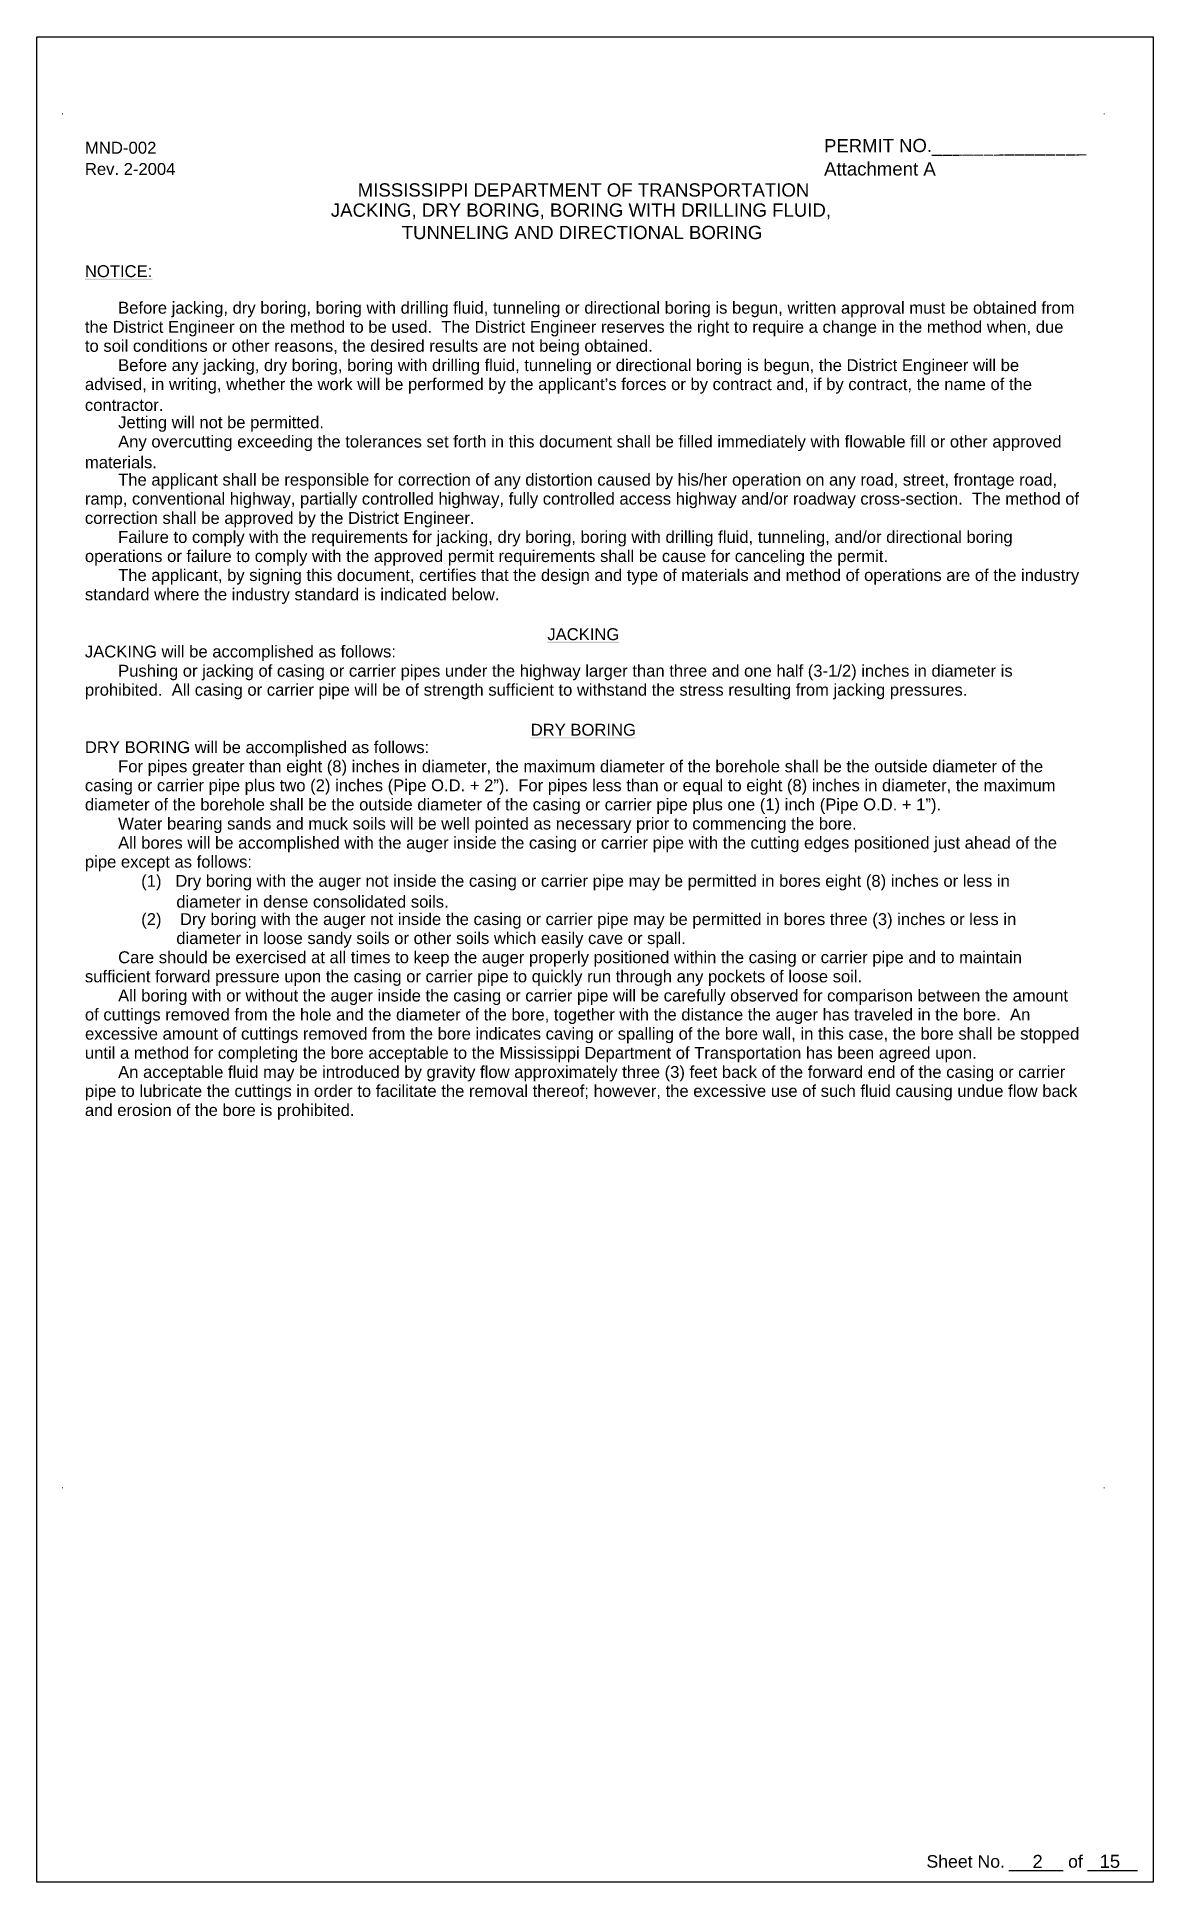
# Paper-space layout 'BORE 1' of a CAD drawing. Header units: feet. Extents: x 0 to 8.4, y 0.1 to 13.9.
import ezdxf
from ezdxf.enums import TextEntityAlignment as Align

# ---------------------------------------------------------------- set-up
doc = ezdxf.new("R2010")
doc.units = ezdxf.units.FT
doc.header["$MEASUREMENT"] = 0
for name, color, linetype, true_color in [('LAYOUT TEXT', 7, 'Continuous', 0x000000), ('LINE', 7, 'Continuous', 0x000000), ('PDF_Solid Fills', 7, 'Continuous', 0x000000)]:
    doc.layers.add(name, color=color, linetype=linetype, true_color=true_color)
doc.layers.add('Level 63', color=7, linetype='Continuous', lineweight=0, true_color=0x000000)
doc.styles.add('PDF Arial', font='arial.ttf')
doc.styles.add('PDF Arial-BoldMT', font='arial.ttf')
doc.styles.add('Style-Arial', font='arial.ttf')

# ---------------------------------------------------------------- blocks, each defined once
blk = doc.blocks.new('SHEET NUMBER')
at = {"layer": 'Level 63', "color": 7, "linetype": 'Continuous', "lineweight": 13, "style": 'Style-Arial', "width": 1.010972}
blk.add_text('15', height=0.0984, dxfattribs=at).set_placement((1.654, 11.025), align=Align.MIDDLE_LEFT)
blk = doc.blocks.new('BORE 1')
at = {"layer": 'LAYOUT TEXT'}
for p, q in [((7.771, 0.14), (7.362, 0.14)), ((8.329, 0.14), (7.954, 0.14))]:
    blk.add_line(p, q, dxfattribs=at)
blk.add_lwpolyline([(0.047, 13.941), (8.447, 13.941), (8.447, 0.055), (0.047, 0.055)], close=True, dxfattribs=at)
at = {"layer": 'LAYOUT TEXT', "transparency": 33554559}
for points in [[(0.235, 13.359), (0.242, 13.359), (0.235, 13.366), (0.242, 13.366)], [(8.075, 13.359), (8.082, 13.359), (8.075, 13.366), (8.082, 13.366)], [(0.408, 12.112), (0.916, 12.112), (0.408, 12.121), (0.916, 12.121)], [(3.888, 9.38), (4.429, 9.38), (3.888, 9.389), (4.429, 9.389)], [(3.763, 8.661), (4.554, 8.661), (3.763, 8.67), (4.554, 8.67)]]:
    blk.add_solid(points, dxfattribs=at)
at = {"layer": 'LAYOUT TEXT', "style": 'Style-Arial', "width": 1.010972}
for s, p in [('Sheet No.', (6.741, 0.21)), ('of', (7.807, 0.21))]:
    blk.add_text(s, height=0.0941, dxfattribs=at).set_placement(p, align=Align.MIDDLE_LEFT)
at = {"layer": 'LAYOUT TEXT', "attachment_point": 4}
for s, insert, char_height, style in [('MND-002', (0.408, 13.106), 0.09, 'PDF Arial'), ('Rev. 2-2004  ', (0.408, 12.946), 0.08948, 'PDF Arial'), ('Attachment A ', (5.971, 12.947), 0.1002, 'PDF Arial-BoldMT'), ('MISSISSIPPI DEPARTMENT OF TRANSPORTATION', (2.461, 12.788), 0.1002, 'PDF Arial-BoldMT'), ('JACKING, DRY BORING, BORING WITH DRILLING FLUID,', (2.259, 12.628), 0.1002, 'PDF Arial-BoldMT'), ('TUNNELING AND DIRECTIONAL BORING', (2.792, 12.468), 0.1002, 'PDF Arial-BoldMT'), ('Before jacking, dry boring, boring with drilling fluid, tunneling or directional boring is begun, written approval must be obtained from', (0.658, 11.889), 0.089478, 'PDF Arial'), ('the District Engineer on the method to be used.  The District Engineer reserves the right to require a change in the method when, due', (0.408, 11.745), 0.089478, 'PDF Arial'), ('to soil conditions or other reasons, the desired results are not being obtained.', (0.408, 11.602), 0.08948, 'PDF Arial'), ('advised, in writing, whether the work will be performed by the applicant’s forces or by contract and, if by contract, the name of the', (0.408, 11.314), 0.089478, 'PDF Arial'), ('contractor.', (0.408, 11.17), 0.08948, 'PDF Arial'), ('Jetting will not be permitted.', (0.658, 11.027), 0.08948, 'PDF Arial'), ('materials.', (0.408, 10.739), 0.0895, 'PDF Arial'), ('The applicant shall be responsible for correction of any distortion caused by his/her operation on any road, street, frontage road,', (0.658, 10.595), 0.089478, 'PDF Arial'), ('ramp, conventional highway, partially controlled highway, fully controlled access highway and/or roadway cross-section.  The method of', (0.408, 10.452), 0.089478, 'PDF Arial'), ('correction shall be approved by the District Engineer.', (0.408, 10.307), 0.08948, 'PDF Arial'), ('operations or failure to comply with the approved permit requirements shall be cause for canceling the permit.', (0.408, 10.02), 0.089478, 'PDF Arial'), ('standard where the industry standard is indicated below.', (0.408, 9.732), 0.08948, 'PDF Arial'), ('JACKING', (3.888, 9.445), 0.0895, 'PDF Arial'), ('JACKING will be accomplished as follows:', (0.408, 9.302), 0.08948, 'PDF Arial'), ('prohibited.  All casing or carrier pipe will be of strength sufficient to withstand the stress resulting from jacking pressures.', (0.408, 9.014), 0.089478, 'PDF Arial'), ('DRY BORING will be accomplished as follows:', (0.408, 8.582), 0.08948, 'PDF Arial'), ('For pipes greater than eight (8) inches in diameter, the maximum diameter of the borehole shall be the outside diameter of the', (0.658, 8.438), 0.089478, 'PDF Arial'), ('casing or carrier pipe plus two (2) inches (Pipe O.D. + 2”).  For pipes less than or equal to eight (8) inches in diameter, the maximum', (0.408, 8.295), 0.089478, 'PDF Arial'), ('diameter of the borehole shall be the outside diameter of the casing or carrier pipe plus one (1) inch (Pipe O.D. + 1”).', (0.408, 8.151), 0.089478, 'PDF Arial'), ('Water bearing sands and muck soils will be well pointed as necessary prior to commencing the bore.', (0.658, 8.007), 0.08948, 'PDF Arial'), ('pipe except as follows:', (0.408, 7.72), 0.08948, 'PDF Arial'), ('     (1)   Dry boring with the auger not inside the casing or carrier pipe may be permitted in bores eight (8) inches or less in   ', (0.658, 7.576), 0.089478, 'PDF Arial'), ('diameter in dense consolidated soils.', (1.096, 7.432), 0.08948, 'PDF Arial'), ('     (2)    Dry boring with the auger not inside the casing or carrier pipe may be permitted in bores three (3) inches or less in', (0.658, 7.288), 0.089478, 'PDF Arial'), ('diameter in loose sandy soils or other soils which easily cave or spall.', (1.096, 7.145), 0.08948, 'PDF Arial'), ('Care should be exercised at all times to keep the auger properly positioned within the casing or carrier pipe and to maintain', (0.658, 7.001), 0.089478, 'PDF Arial'), ('All boring with or without the auger inside the casing or carrier pipe will be carefully observed for comparison between the amount', (0.658, 6.713), 0.089478, 'PDF Arial'), ('of cuttings removed from the hole and the diameter of the bore, together with the distance the auger has traveled in the bore.  An', (0.408, 6.57), 0.089478, 'PDF Arial'), ('excessive amount of cuttings removed from the bore indicates caving or spalling of the bore wall, in this case, the bore shall be stopped', (0.409, 6.426), 0.089478, 'PDF Arial'), ('until a method for completing the bore acceptable to the Mississippi Department of Transportation has been agreed upon.', (0.408, 6.282), 0.089478, 'PDF Arial'), ('pipe to lubricate the cuttings in order to facilitate the removal thereof; however, the excessive use of such fluid causing undue flow back', (0.408, 5.995), 0.089478, 'PDF Arial'), ('and erosion of the bore is prohibited.', (0.408, 5.851), 0.08948, 'PDF Arial')]:
    blk.add_mtext(s, dxfattribs=dict(at, insert=insert, char_height=char_height, style=style))
for s, insert, char_height, rotation, style in [('PERMIT NO._______________', (5.971, 13.107), 0.09962, 0.1592, 'PDF Arial-BoldMT'), ('NOTICE:', (0.408, 12.177), 0.0895, 0.0044, 'PDF Arial'), ('Before any jacking, dry boring, boring with drilling fluid, tunneling or directional boring is begun, the District Engineer will be', (0.658, 11.457), 0.089478, 359.9997, 'PDF Arial'), ('Any overcutting exceeding the tolerances set forth in this document shall be filled immediately with flowable fill or other approved', (0.658, 10.882), 0.089478, 360, 'PDF Arial'), ('Failure to comply with the requirements for jacking, dry boring, boring with drilling fluid, tunneling, and/or directional boring', (0.658, 10.164), 0.089478, 0.0003, 'PDF Arial'), ('The applicant, by signing this document, certifies that the design and type of materials and method of operations are of the industry', (0.658, 9.877), 0.089478, 0, 'PDF Arial'), ('Pushing or jacking of casing or carrier pipes under the highway larger than three and one half (3-1/2) inches in diameter is', (0.658, 9.157), 0.089478, 0, 'PDF Arial'), ('DRY BORING', (3.763, 8.726), 0.0895, 359.9971, 'PDF Arial'), ('All bores will be accomplished with the auger inside the casing or carrier pipe with the cutting edges positioned just ahead of the', (0.658, 7.863), 0.089478, 360, 'PDF Arial'), ('sufficient forward pressure upon the casing or carrier pipe to quickly run through any pockets of loose soil.', (0.408, 6.857), 0.089478, 360, 'PDF Arial'), ('An acceptable fluid may be introduced by gravity flow approximately three (3) feet back of the forward end of the casing or carrier', (0.658, 6.138), 0.089478, 360, 'PDF Arial')]:
    blk.add_mtext(s, dxfattribs=dict(at, insert=insert, char_height=char_height, rotation=rotation, style=style))

psp = doc.layouts.new('BORE 1')

# ---------------------------------------------------------------- linework, layer by layer
at = {"layer": 'PDF_Solid Fills', "lineweight": 35, "transparency": 33554559}
for points in [[(0.235, 3.019), (0.242, 3.019), (0.235, 3.026), (0.242, 3.026)], [(8.075, 3.019), (8.082, 3.019), (8.075, 3.026), (8.082, 3.026)]]:
    psp.add_solid(points, dxfattribs=at)

# ---------------------------------------------------------------- block references
at = {"layer": 'LAYOUT TEXT'}
psp.add_blockref('SHEET NUMBER', (6.39, -10.814), dxfattribs=at)
at = {"layer": 'LINE'}
psp.add_blockref('BORE 1', (0, 0), dxfattribs=at)

# ---------------------------------------------------------------- texts
at = {"layer": 'LAYOUT TEXT', "color": 7, "linetype": 'Continuous', "lineweight": 13, "style": 'Style-Arial', "width": 1.010972}
psp.add_text('2', height=0.0984, dxfattribs=at).set_placement((7.539, 0.21), align=Align.MIDDLE_LEFT)

doc.saveas('drawing.dxf')
